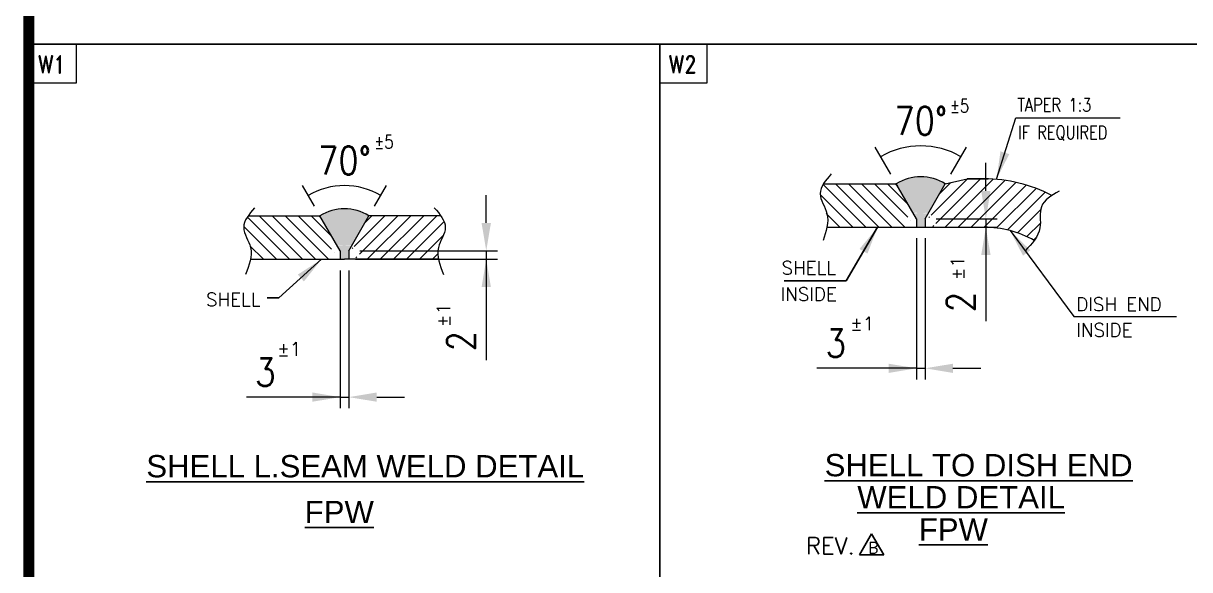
# Model space of a CAD drawing. Header units: inches. Extents: x -100737 to -99065, y -38026 to -37432.
# Drawn here: x -100707.4 to -100602.8, y -37787.6 to -37738.6 of the extents above; entities that cross this region are included whole.
import ezdxf
from ezdxf.enums import TextEntityAlignment as Align

# ---------------------------------------------------------------- set-up
doc = ezdxf.new("R2010")
doc.units = ezdxf.units.IN
doc.header["$LTSCALE"] = 200
doc.header["$MEASUREMENT"] = 0
doc.linetypes.add('DASHED', pattern=[0.75, 0.5, -0.25])
doc.linetypes.add('DASHED2', pattern=[0.375, 0.25, -0.125])
for name, color, linetype, lineweight in [('AM_5', 3, 'Continuous', 15), ('HAT', 8, 'Continuous', 9), ('OBJECT', 7, 'Continuous', 18)]:
    doc.layers.add(name, color=color, linetype=linetype, lineweight=lineweight)
for name, color, linetype in [('BORDER1', 3, 'Continuous'), ('BORDER2', 7, 'Continuous'), ('DIM', 1, 'Continuous'), ('DIMENSION', 8, 'Continuous'), ('EQ', 7, 'Continuous'), ('EQPT', 6, 'Continuous'), ('hatch', 120, 'Continuous'), ('text', 3, 'Continuous')]:
    doc.layers.add(name, color=color, linetype=linetype)
doc.styles.add('ARIAL', font='arial.ttf')
doc.styles.add("ROMAN'S", font='romans.shx')
doc.styles.add('ROMANC', font='ROMANC', dxfattribs={"height": 5})
doc.styles.add('ROMAND', font='romand.shx', dxfattribs={"width": 0.8})
doc.styles.add('ROMANS', font='romans.shx', dxfattribs={"width": 0.85})
doc.styles.add('ROMANT', font='romant.shx')
doc.styles.add('RS', font='ROMANS.shx', dxfattribs={"width": 0.8})
doc.styles.get("Standard").update_dxf_attribs({"font": 'romans.shx'})
doc.dimstyles.new('VEP-8', dxfattribs={"dimscale": 0, "dimtxt": 2.5, "dimasz": 2.5, "dimexe": 1, "dimexo": 1, "dimgap": 1, "dimtad": 1, "dimdec": 0, "dimlfac": 15, "dimzin": 9, "dimdsep": 46, "dimtxsty": 'ROMANS', "dimcen": 0, "dimclrd": 256, "dimclre": 256, "dimclrt": 3, "dimadec": 0, "dimazin": 2, "dimtfac": 1, "dimtdec": 1, "dimtmove": 0, "dimatfit": 3, "dimfxl": 1, "dimlwd": -1, "dimlwe": -1, "dimarcsym": 1})
doc.dimstyles.new('VEP-8$0', dxfattribs={"dimscale": 0, "dimtxt": 2.5, "dimasz": 2.5, "dimexe": 1, "dimexo": 1, "dimgap": 1, "dimtad": 1, "dimdec": 0, "dimlfac": 15, "dimzin": 9, "dimdsep": 46, "dimtxsty": 'ROMANS', "dimcen": 0, "dimclrd": 256, "dimclre": 256, "dimclrt": 3, "dimadec": 0, "dimazin": 2, "dimtfac": 1, "dimtdec": 1, "dimtmove": 0, "dimatfit": 3, "dimfxl": 1, "dimlwd": -1, "dimlwe": -1, "dimarcsym": 1})

# ---------------------------------------------------------------- blocks, each defined once
blk = doc.blocks.new('*D80')
at = {"layer": 'AM_5', "color": 8, "transparency": 16777216}
for p, q in [((-100621.1, -37753.66), (-100621.1, -37751.16)), ((-100625.55, -37756.16), (-100620.1, -37756.16)), ((-100625.55, -37756.92), (-100620.1, -37756.92)), ((-100621.1, -37756.16), (-100621.1, -37756.92)), ((-100621.1, -37756.92), (-100621.1, -37765.34)), ((-100621.1, -37759.42), (-100621.1, -37761.92))]:
    blk.add_line(p, q, dxfattribs=at)
for points in [[(-100621.52, -37753.66), (-100620.68, -37753.66), (-100621.1, -37756.16)], [(-100620.68, -37759.42), (-100621.52, -37759.42), (-100621.1, -37756.92)]]:
    blk.add_solid(points, dxfattribs=at)
at = {"layer": 'Defpoints', "color": 0, "transparency": 16777216}
for p in [(-100626.55, -37756.16), (-100626.55, -37756.92), (-100621.1, -37756.92)]:
    blk.add_point(p, dxfattribs=at)
at = {"layer": 'AM_5', "color": 3, "linetype": 'DASHED', "ltscale": 10, "transparency": 16777216, "insert": (-100623.35, -37763.63), "char_height": 2.5, "attachment_point": 5, "rotation": 90, "style": 'ROMANS'}
blk.add_mtext('2', dxfattribs=at)
blk = doc.blocks.new('*D81')
at = {"layer": 'AM_5', "color": 8, "transparency": 16777216}
for p, q in [((-100627.33, -37757.92), (-100627.33, -37770.58)), ((-100626.55, -37757.92), (-100626.55, -37770.58)), ((-100627.33, -37769.58), (-100636.27, -37769.58)), ((-100629.83, -37769.58), (-100632.33, -37769.58)), ((-100627.33, -37769.58), (-100626.55, -37769.58)), ((-100624.05, -37769.58), (-100621.55, -37769.58))]:
    blk.add_line(p, q, dxfattribs=at)
for points in [[(-100629.83, -37770), (-100629.83, -37769.17), (-100627.33, -37769.58)], [(-100624.05, -37769.17), (-100624.05, -37770), (-100626.55, -37769.58)]]:
    blk.add_solid(points, dxfattribs=at)
at = {"layer": 'Defpoints', "color": 0, "transparency": 16777216}
for p in [(-100627.33, -37756.92), (-100626.55, -37756.92), (-100626.55, -37769.58)]:
    blk.add_point(p, dxfattribs=at)
at = {"layer": 'AM_5', "color": 3, "linetype": 'DASHED', "ltscale": 10, "transparency": 16777216, "insert": (-100634.56, -37767.33), "char_height": 2.5, "attachment_point": 5, "style": 'ROMANS'}
blk.add_mtext('3', dxfattribs=at)
blk = doc.blocks.new('*D82')
at = {"layer": 'AM_5', "color": 8, "transparency": 16777216}
for p, q in [((-100629.64, -37752.16), (-100631.04, -37749.73)), ((-100624.24, -37752.16), (-100622.84, -37749.73))]:
    blk.add_line(p, q, dxfattribs=at)
blk.add_arc((-100626.94, -37756.83), 7.2, 60, 120, dxfattribs=at)
at = {"layer": 'Defpoints', "color": 0, "transparency": 16777216}
for p in [(-100625.69, -37749.74), (-100629.14, -37753.02), (-100624.74, -37753.02), (-100627.33, -37756.16), (-100626.55, -37756.16)]:
    blk.add_point(p, dxfattribs=at)
at = {"layer": 'AM_5', "color": 3, "linetype": 'DASHED', "ltscale": 10, "transparency": 16777216, "insert": (-100626.94, -37747.38), "char_height": 2.5, "attachment_point": 5, "style": 'ROMANS'}
blk.add_mtext('70%%D', dxfattribs=at)
blk = doc.blocks.new('*D60')
at = {"layer": 'AM_5', "color": 8, "transparency": 16777216}
for p, q in [((-100665.92, -37756.54), (-100665.92, -37754.04)), ((-100677.25, -37759.04), (-100664.92, -37759.04)), ((-100665.92, -37759.04), (-100665.92, -37759.8)), ((-100677.25, -37759.8), (-100664.92, -37759.8)), ((-100665.92, -37759.8), (-100665.92, -37768.86)), ((-100665.92, -37762.3), (-100665.92, -37764.8))]:
    blk.add_line(p, q, dxfattribs=at)
for points in [[(-100666.34, -37756.54), (-100665.5, -37756.54), (-100665.92, -37759.04)], [(-100665.5, -37762.3), (-100666.34, -37762.3), (-100665.92, -37759.8)]]:
    blk.add_solid(points, dxfattribs=at)
at = {"layer": 'Defpoints', "color": 0, "transparency": 16777216}
for p in [(-100678.25, -37759.04), (-100678.25, -37759.8), (-100665.92, -37759.8)]:
    blk.add_point(p, dxfattribs=at)
at = {"layer": 'AM_5', "color": 3, "linetype": 'DASHED', "ltscale": 10, "transparency": 16777216, "insert": (-100668.17, -37767.15), "char_height": 2.5, "attachment_point": 5, "rotation": 90, "style": 'ROMANS'}
blk.add_mtext('2', dxfattribs=at)
blk = doc.blocks.new('*D61')
at = {"layer": 'AM_5', "color": 8, "transparency": 16777216}
for p, q in [((-100679.02, -37760.8), (-100679.02, -37773.17)), ((-100678.25, -37760.8), (-100678.25, -37773.17)), ((-100679.02, -37772.17), (-100687.44, -37772.17)), ((-100681.52, -37772.17), (-100684.02, -37772.17)), ((-100679.02, -37772.17), (-100678.25, -37772.17)), ((-100675.75, -37772.17), (-100673.25, -37772.17))]:
    blk.add_line(p, q, dxfattribs=at)
for points in [[(-100681.52, -37772.58), (-100681.52, -37771.75), (-100679.02, -37772.17)], [(-100675.75, -37771.75), (-100675.75, -37772.58), (-100678.25, -37772.17)]]:
    blk.add_solid(points, dxfattribs=at)
at = {"layer": 'Defpoints', "color": 0, "transparency": 16777216}
for p in [(-100679.02, -37759.8), (-100678.25, -37759.8), (-100678.25, -37772.17)]:
    blk.add_point(p, dxfattribs=at)
at = {"layer": 'AM_5', "color": 3, "linetype": 'DASHED', "ltscale": 10, "transparency": 16777216, "insert": (-100685.73, -37769.92), "char_height": 2.5, "attachment_point": 5, "style": 'ROMANS'}
blk.add_mtext('3', dxfattribs=at)
blk = doc.blocks.new('*D62')
at = {"layer": 'AM_5', "color": 8, "transparency": 16777216}
for p, q in [((-100681.33, -37755.03), (-100682.4, -37753.19)), ((-100675.94, -37755.03), (-100674.88, -37753.19))]:
    blk.add_line(p, q, dxfattribs=at)
blk.add_arc((-100678.64, -37759.71), 6.52, 60, 120, dxfattribs=at)
at = {"layer": 'Defpoints', "color": 0, "transparency": 16777216}
for p in [(-100677.51, -37753.29), (-100680.83, -37755.9), (-100676.44, -37755.9), (-100679.02, -37759.04), (-100678.25, -37759.04)]:
    blk.add_point(p, dxfattribs=at)
at = {"layer": 'AM_5', "color": 3, "linetype": 'DASHED', "ltscale": 10, "transparency": 16777216, "insert": (-100678.64, -37750.94), "char_height": 2.5, "attachment_point": 5, "style": 'ROMANS'}
blk.add_mtext('70%%D', dxfattribs=at)
blk = doc.blocks.new('*U110')
at = {"layer": 'BORDER1', "color": 154, "true_color": 0x1859a9, "const_width": 1}
blk.add_lwpolyline([(0, 564), (796, 564), (796, 0), (0, 0)], close=True, dxfattribs=at)
at = {"layer": 'BORDER2', "flags": 8}
for tag, height, style, p in [('REV-B', 2.7, 'ROMANS', (662.76, 125.68)), ('REV-A', 2.7, 'ROMANS', (662.76, 118.68)), ('RE-B', 7, 'ROMANT', (745.34, 6.15))]:
    blk.add_attdef(tag, text='', height=height, dxfattribs=dict(at, style=style)).set_placement(p, align=Align.CENTER)
at = {"layer": 'BORDER2', "style": 'ROMANS', "width": 4.59626}
for tag, p, p2 in [('DATE-B', (668.47, 125.68), (681.47, 125.68)), ('DATE-A', (668.47, 118.68), (681.47, 118.68))]:
    blk.add_attdef(tag, text='', height=2.7, dxfattribs=at).set_placement(p, p2, align=Align.FIT)
at = {"layer": 'BORDER2'}
for tag, height, style, p in [('DRN-B', 2.7, 'ROMANS', (689.55, 125.68)), ('CHD-B', 2.7, 'ROMANS', (701.61, 125.68)), ('APD-B', 2.7, 'ROMANS', (713.32, 125.68)), ('DRN-A', 2.7, 'ROMANS', (689.55, 118.68)), ('CHD-A', 2.7, 'ROMANS', (701.61, 118.68)), ('APD-A', 2.7, 'ROMANS', (713.32, 118.68)), ('CONS_CONT_VEND', 3.5, 'ROMANC', (726, 61.94))]:
    blk.add_attdef(tag, text='', height=height, dxfattribs=dict(at, style=style)).set_placement(p, align=Align.CENTER)
at = {"layer": 'BORDER2', "style": 'ROMANS', "width": 0.8}
for tag, p, height in [('1:X', (670.77, 103.49), 3), ('LOC', (709.61, 103.49), 3), ('PROJ_NO', (774.84, 103.49), 3), ('CONS_DRG_NO', (681.74, 53.26), 2.5)]:
    blk.add_attdef(tag, p, '', height=height, dxfattribs=at)
at = {"layer": 'BORDER2', "lineweight": 30, "width": 0.8, "flags": 104}
for tag, p in [('COMMENTS-B', (720.22, 127.5)), ('COMMENTS-A', (720.22, 120.5))]:
    blk.add_attdef(tag, text='', height=2.2, dxfattribs=at).set_placement(p, align=Align.MIDDLE_LEFT)
at = {"layer": 'BORDER2', "style": 'ROMANS', "width": 0.8}
for tag, p in [('PROJECT_TITLE_1', (726, 45.91)), ('PROJECT_TITLE_2', (726, 40.58))]:
    blk.add_attdef(tag, text='', height=3.5, dxfattribs=at).set_placement(p, align=Align.MIDDLE)
at = {"layer": 'BORDER2', "style": 'ROMANT', "width": 0.8}
for tag, p in [('DRG_TITLE_1', (726, 29.73)), ('DRG_TITLE_2', (726, 23.03)), ('DRG_TITLE_3', (726, 16.33))]:
    blk.add_attdef(tag, text='', height=4, dxfattribs=at).set_placement(p, align=Align.CENTER)
at = {"layer": 'BORDER2', "style": 'ROMANT'}
for tag, p in [('AR', (668.95, 6.15)), ('PA', (683.03, 6.15)), ('DC', (697.09, 6.15)), ('TS', (775.94, 6.15))]:
    blk.add_attdef(tag, p, '', height=7, dxfattribs=at)
for tag, p in [('SRNO', (736.79, 6.15)), ('SH', (771.83, 6.2))]:
    blk.add_attdef(tag, text='', height=7, dxfattribs=at).set_placement(p, align=Align.RIGHT)
at = {"layer": 'BORDER2', "style": 'ROMANS', "flags": 2}
blk.add_attdef('TB_VERSION', text='', height=2, dxfattribs=at).set_placement((1, -1), align=Align.TOP_LEFT)
blk = doc.blocks.new('REVISION')
at = {"layer": 'DIMENSION', "color": 1, "linetype": 'DASHED2'}
blk.add_lwpolyline([(-2.54, 13.64), (-11.2, 28.64), (-19.86, 13.64)], close=True, dxfattribs=at)
at = {"layer": 'DIMENSION', "color": 1, "linetype": 'DASHED2', "attachment_point": 1, "style": "ROMAN'S"}
for s, insert, char_height, width in [('REV.', (-58.22, 25.99), 12, 56.2034), ('B', (-13.63, 22.64), 8, 5.5972)]:
    blk.add_mtext(s, dxfattribs=dict(at, insert=insert, char_height=char_height, width=width))

msp = doc.modelspace()

# ---------------------------------------------------------------- hatches: boundary and pattern name
at = {"layer": 'HAT', "lineweight": 15, "ltscale": 0.02}
h = msp.add_hatch(dxfattribs=at)
h.set_pattern_fill('ANSI31', color=256, scale=0.260018)
h.set_pattern_definition([(45, (-108020.9994, -33992.9133), (-0.58375623, 0.58375623), [])])
edge = h.paths.add_edge_path()
edge.add_line((-100616.815, -37758.078), (-100616.597, -37757.861))
edge.add_spline(control_points=[(-100616.597, -37757.861), (-100616.427, -37757.587), (-100616.054, -37756.729), (-100616.516, -37754.825), (-100615.219, -37754.077), (-100614.536, -37753.683)], knot_values=[0, 0, 0, 0, 29.8605446, 88.3196245, 153.4543255, 153.4543255, 153.4543255, 153.4543255], degree=3, periodic=0)
edge.add_arc((-100621.253, -37765.589), 13.012, 62.22614, 90)
edge.add_line((-100621.253, -37752.576), (-100622.776, -37752.576))
edge.add_line((-100622.776, -37752.576), (-100624.743, -37753.024))
edge.add_line((-100624.743, -37753.024), (-100626.279, -37755.684))
edge.add_ellipse((-100626.951, -37756.522), major_axis=(1.358, 0), ratio=0.7096823, start_angle=-24.6865, end_angle=60.33991, ccw=False)
edge.add_line((-100625.696, -37756.924), (-100621.823, -37756.924))
edge.add_line((-100621.823, -37756.924), (-100621.253, -37756.924))
edge.add_arc((-100621.253, -37766.036), 9.112, 60.85202, 90, ccw=False)
h = msp.add_hatch(dxfattribs=at)
h.set_pattern_fill('ANSI31', color=256, scale=0.260018, angle=90)
h.set_pattern_definition([(135, (-108020.9994, -33992.9133), (-0.58375623, -0.58375623), [])])
edge = h.paths.add_edge_path()
edge.add_ellipse((-100626.951, -37756.522), major_axis=(1.358, 0), ratio=0.7096823, start_angle=118.74906, end_angle=204.6865, ccw=False)
edge.add_line((-100627.604, -37755.677), (-100629.003, -37753.254))
edge.add_line((-100629.003, -37753.254), (-100629.233, -37753.024))
edge.add_line((-100629.233, -37753.024), (-100635.673, -37753.024))
edge.add_spline(control_points=[(-100635.673, -37753.024), (-100635.819, -37753.365), (-100636.257, -37754.266), (-100635.261, -37755.597), (-100635.3, -37756.57), (-100635.369, -37756.924)], knot_values=[25.8136434, 25.8136434, 25.8136434, 25.8136434, 62.1934513, 120.6525313, 153.8654083, 153.8654083, 153.8654083, 153.8654083], degree=3, periodic=0)
edge.add_line((-100635.369, -37756.924), (-100628.185, -37756.924))
h = msp.add_hatch(dxfattribs=at)
h.set_pattern_fill('ANSI31', color=256, scale=0.260018, angle=90)
h.set_pattern_definition([(135, (-108072.6979, -33995.7901), (-0.58375623, -0.58375623), [])])
edge = h.paths.add_edge_path()
edge.add_ellipse((-100678.65, -37759.399), major_axis=(1.358, 0), ratio=0.7096823, start_angle=118.74906, end_angle=204.6865, ccw=False)
edge.add_line((-100679.303, -37758.554), (-100680.702, -37756.13))
edge.add_line((-100680.702, -37756.13), (-100680.932, -37755.901))
edge.add_line((-100680.932, -37755.901), (-100687.278, -37755.901))
edge.add_spline(control_points=[(-100687.278, -37755.901), (-100687.517, -37756.242), (-100687.955, -37757.143), (-100686.959, -37758.474), (-100686.998, -37759.447), (-100687.068, -37759.801)], knot_values=[25.8136434, 25.8136434, 25.8136434, 25.8136434, 62.1934513, 120.6525313, 153.8654083, 153.8654083, 153.8654083, 153.8654083], degree=3, periodic=0)
edge.add_line((-100687.068, -37759.801), (-100679.884, -37759.801))
h = msp.add_hatch(dxfattribs=at)
h.set_pattern_fill('ANSI31,_O', color=256, scale=0.260018)
h.set_pattern_definition([(45, (-101555.4748, -37779.39496), (-0.5837574, 0.5837574), [])])
edge = h.paths.add_edge_path()
edge.add_line((-100676.442, -37755.901), (-100677.978, -37758.561))
edge.add_ellipse((-100678.65, -37759.399), major_axis=(1.358, 0), ratio=0.7096823, start_angle=-24.6865, end_angle=60.33991, ccw=False)
edge.add_line((-100677.416, -37759.801), (-100670.247, -37759.801))
edge.add_spline(control_points=[(-100669.766, -37761.155), (-100670.083, -37760.347), (-100670.645, -37758.912), (-100669.321, -37757.143), (-100669.759, -37756.242), (-100669.999, -37755.901)], knot_values=[25.8136434, 25.8136434, 25.8136434, 25.8136434, 101.1957152, 159.6547951, 196.034603, 196.034603, 196.034603, 196.034603], degree=3, periodic=0)
edge.add_line((-100669.999, -37755.901), (-100676.442, -37755.901))
at = {"layer": 'hatch', "lineweight": 15, "ltscale": 0.01}
h = msp.add_hatch(color=256, dxfattribs=at)
edge = h.paths.add_edge_path()
edge.add_arc((-100626.94, -37756.503), 4.114, 57.73704, 122.26296)
edge.add_line((-100629.136, -37753.024), (-100627.604, -37755.677))
edge.add_ellipse((-100626.951, -37756.522), major_axis=(1.358, 0), ratio=0.7096823, start_angle=60.33991, end_angle=118.74906, ccw=False)
edge.add_line((-100626.279, -37755.684), (-100624.743, -37753.024))
edge = h.paths.add_edge_path()
edge.add_line((-100626.553, -37756.159), (-100626.279, -37755.684))
edge.add_ellipse((-100626.951, -37756.522), major_axis=(1.358, 0), ratio=0.7096823, start_angle=60.33991, end_angle=118.74906)
edge.add_line((-100627.604, -37755.677), (-100627.326, -37756.159))
edge.add_line((-100627.326, -37756.159), (-100627.326, -37756.924))
edge.add_line((-100627.326, -37756.924), (-100626.94, -37756.924))
edge.add_line((-100626.94, -37756.924), (-100626.553, -37756.924))
edge.add_line((-100626.553, -37756.924), (-100626.553, -37756.159))
h = msp.add_hatch(color=256, dxfattribs=at)
edge = h.paths.add_edge_path()
edge.add_arc((-100678.638, -37759.38), 4.114, 57.73704, 122.26296)
edge.add_line((-100680.834, -37755.901), (-100679.303, -37758.554))
edge.add_ellipse((-100678.65, -37759.399), major_axis=(1.358, 0), ratio=0.7096823, start_angle=60.33991, end_angle=118.74906, ccw=False)
edge.add_line((-100677.978, -37758.561), (-100676.442, -37755.901))
edge = h.paths.add_edge_path()
edge.add_line((-100678.252, -37759.036), (-100677.978, -37758.561))
edge.add_ellipse((-100678.65, -37759.399), major_axis=(1.358, 0), ratio=0.7096823, start_angle=60.33991, end_angle=118.74906)
edge.add_line((-100679.303, -37758.554), (-100679.024, -37759.036))
edge.add_line((-100679.024, -37759.036), (-100679.024, -37759.801))
edge.add_line((-100679.024, -37759.801), (-100678.638, -37759.801))
edge.add_line((-100678.638, -37759.801), (-100678.252, -37759.801))
edge.add_line((-100678.252, -37759.801), (-100678.252, -37759.036))

# ---------------------------------------------------------------- linework, layer by layer
at = {"layer": 'DIM', "color": 4, "lineweight": 15, "ltscale": 0.01}
for p, q in [((-100625.944, -37756.924, 0.073), (-100621.823, -37756.924, 0.073)), ((-100677.642, -37759.801, 0.073), (-100673.522, -37759.801, 0.073))]:
    msp.add_line(p, q, dxfattribs=at)
at = {"layer": 'DIMENSION'}
for p, q in [((-100706.947, -37740.486), (-100308.568, -37740.486)), ((-100650.356, -37740.486), (-100650.356, -37788.539))]:
    msp.add_line(p, q, dxfattribs=at)
at = {"layer": 'DIMENSION', "color": 32, "lineweight": 15}
for points in [[(-100706.947, -37740.486), (-100702.719, -37740.486), (-100702.719, -37744.008), (-100706.947, -37744.008)], [(-100650.356, -37740.486), (-100646.128, -37740.486), (-100646.128, -37744.008), (-100650.356, -37744.008)]]:
    msp.add_lwpolyline(points, close=True, dxfattribs=at)
at = {"layer": 'EQ', "lineweight": 15, "ltscale": 4}
for p, q in [((-100624.743, -37753.024, 0.073), (-100622.776, -37752.576, 0.073)), ((-100621.253, -37752.576, 0.073), (-100622.776, -37752.576, 0.073)), ((-100622.776, -37752.576, 0.073), (-100620.896, -37752.576, 0.073)), ((-100635.672, -37753.024, 0.073), (-100629.136, -37753.024, 0.073)), ((-100627.326, -37756.159, 0.073), (-100629.136, -37753.024, 0.073)), ((-100626.553, -37756.159, 0.073), (-100624.743, -37753.024, 0.073)), ((-100687.278, -37755.901, 0.073), (-100680.834, -37755.901, 0.073)), ((-100679.024, -37759.036, 0.073), (-100680.834, -37755.901, 0.073)), ((-100678.252, -37759.036, 0.073), (-100676.442, -37755.901, 0.073)), ((-100669.999, -37755.901, 0.073), (-100676.442, -37755.901, 0.073)), ((-100635.357, -37756.924, 0.073), (-100626.94, -37756.924, 0.073)), ((-100627.326, -37756.159, 0.073), (-100627.326, -37756.924, 0.073)), ((-100626.94, -37756.924, 0.073), (-100621.253, -37756.924, 0.073)), ((-100626.553, -37756.159, 0.073), (-100626.553, -37756.924, 0.073)), ((-100679.024, -37759.036, 0.073), (-100679.024, -37759.801, 0.073)), ((-100678.252, -37759.036, 0.073), (-100678.252, -37759.801, 0.073)), ((-100687.068, -37759.801, 0.073), (-100678.638, -37759.801, 0.073)), ((-100670.209, -37759.801, 0.073), (-100678.638, -37759.801, 0.073))]:
    msp.add_line(p, q, dxfattribs=at)
for centre, radius, start, end in [((-100626.94, -37756.503, 0.073), 4.114, 57.73704, 122.26296), ((-100621.253, -37765.589, 0.073), 13.012, 62.22047, 90), ((-100678.638, -37759.38, 0.073), 4.114, 57.73704, 122.26296), ((-100621.253, -37766.036, 0.073), 9.112, 60.45673, 90)]:
    msp.add_arc(centre, radius, start, end, dxfattribs=at)
at = {"layer": 'hatch', "lineweight": 15, "ltscale": 0.01}
for p, q in [((-100629.003, -37753.254, 0.073), (-100629.233, -37753.024, 0.073)), ((-100680.702, -37756.13, 0.073), (-100680.932, -37755.901, 0.073)), ((-100616.815, -37758.078, 0.073), (-100616.582, -37757.845, 0.073))]:
    msp.add_line(p, q, dxfattribs=at)
for points in [[(-100634.983, -37752.142, 0.073), (-100635.968, -37753.907, 0.073), (-100635.356, -37755.706, 0.073), (-100635.709, -37758.116, 0.073)], [(-100614.536, -37753.683, 0.073), (-100616.123, -37755.084, 0.073), (-100616.248, -37756.98, 0.073), (-100617.58, -37759.036, 0.073)], [(-100686.695, -37755.181, 0.073), (-100687.68, -37756.946, 0.073), (-100687.069, -37758.745, 0.073), (-100687.51, -37761.155, 0.073)], [(-100670.581, -37755.181, 0.073), (-100669.596, -37756.946, 0.073), (-100670.208, -37758.745, 0.073), (-100669.766, -37761.155, 0.073)]]:
    msp.add_spline(points, degree=3, dxfattribs=at)

# ---------------------------------------------------------------- block references
at = {"layer": 'BORDER1', "lineweight": 9, "xscale": 1.000952843108604, "yscale": 1.000952843108604, "zscale": 1.000952843108604}
msp.add_blockref('*U110', (-100706.947, -38011.246), dxfattribs=at)
at = {"layer": 'DIMENSION', "color": 6, "linetype": 'DASHED2', "xscale": 0.1252646215129461, "yscale": 0.1252646215129461, "zscale": 0.1252646215129461}
msp.add_blockref('REVISION', (-100629.947, -37788.019), dxfattribs=at)

# ---------------------------------------------------------------- texts
at = {"layer": 'EQPT', "style": 'ARIAL'}
for s, p in [('%%USHELL L.SEAM WELD DETAIL', (-100696.414, -37779.367, 0.077)), ('%%USHELL TO DISH END', (-100635.563, -37779.271, -1.031)), ('%%UWELD DETAIL', (-100632.635, -37782.145, -1.031)), ('%%UFPW', (-100682.206, -37783.473, 0.077)), ('%%UFPW', (-100627.121, -37785.035, -1.028))]:
    msp.add_text(s, height=2, dxfattribs=at).set_placement(p)
at = {"layer": 'OBJECT', "color": 3, "lineweight": 15, "style": 'RS', "width": 0.8}
for s, p in [('TAPER 1:3', (-100618.261, -37746.552, 0.073)), ('IF REQUIRED', (-100618.223, -37749.016, 0.073))]:
    msp.add_text(s, height=1.2, dxfattribs=at).set_placement(p)
at = {"layer": 'OBJECT', "color": 3, "lineweight": 15, "style": 'RS'}
for s, p in [('SHELL', (-100639.426, -37761.17, 0.073)), ('INSIDE', (-100639.511, -37763.53, 0.073)), ('SHELL', (-100691.061, -37764.009, 0.073)), ('DISH END', (-100612.988, -37764.438, -1.028)), ('±1', (-100633.267, -37766.169, 0.073)), ('INSIDE', (-100612.987, -37766.746, -1.028)), ('±1', (-100684.668, -37768.449, 0.073))]:
    msp.add_text(s, height=1.2, dxfattribs=at).set_placement(p)
for p in [(-100623.034, -37761.68, 0.073), (-100669.167, -37765.893, 0.073)]:
    msp.add_text('±1', height=1.2, rotation=90, dxfattribs=at).set_placement(p)
at = {"layer": 'OBJECT', "color": 3, "lineweight": 15, "char_height": 1.2, "attachment_point": 5, "style": 'RS'}
for insert in [(-100623.463, -37746.024, 0.073), (-100675.104, -37749.257, 0.073)]:
    msp.add_mtext('%%P5', dxfattribs=dict(at, insert=insert))
at = {"layer": 'text', "color": 64, "lineweight": 15, "char_height": 1.5747, "attachment_point": 5, "style": 'ROMAND'}
for s, insert in [('\\A1;W1', (-100704.895, -37742.325)), ('\\A1;W2', (-100648.303, -37742.325))]:
    msp.add_mtext(s, dxfattribs=dict(at, insert=insert))

# ---------------------------------------------------------------- dimensions: what is measured, and where the dimension line sits
at = {"layer": 'AM_5'}
for base, line1, line2, picture, middle in [((-100625.69, -37749.74), ((-100627.326, -37756.159, 0.073), (-100629.136, -37753.024, 0.073)), ((-100626.553, -37756.159, 0.073), (-100624.743, -37753.024, 0.073)), '*D82', (-100626.94, -37749.63, 0.073)), ((-100677.506, -37753.286), ((-100679.024, -37759.036, 0.073), (-100680.834, -37755.901, 0.073)), ((-100678.252, -37759.036, 0.073), (-100676.442, -37755.901, 0.073)), '*D62', (-100678.638, -37753.187, 0.073))]:
    dim = msp.add_angular_dim_2l(base=base, line1=line1, line2=line2, text='70%%D', dimstyle='VEP-8', override={"dimscale": 1, "dimclrd": 8, "dimclre": 8, "dimadec": 1}, dxfattribs=at)
    dim.commit()
    dim.dimension.update_dxf_attribs({"geometry": picture, "text_midpoint": middle, "dimtype": 162})
for base, p1, p2, picture, middle in [((-100621.099, -37756.924, 0.073), (-100626.553, -37756.159, 0.073), (-100626.553, -37756.924, 0.073), '*D80', (-100621.099, -37763.633, 0.073)), ((-100665.92, -37759.801, 0.073), (-100678.252, -37759.036, 0.073), (-100678.252, -37759.801, 0.073), '*D60', (-100665.92, -37767.148, 0.073))]:
    dim = msp.add_linear_dim(base=base, p1=p1, p2=p2, angle=90, text='2', dimstyle='VEP-8$0', override={"dimscale": 1, "dimclrd": 8, "dimclre": 8}, dxfattribs=at)
    dim.commit()
    dim.dimension.update_dxf_attribs({"geometry": picture, "text_midpoint": middle, "dimtype": 160})
for base, p1, p2, picture, middle in [((-100626.553, -37769.583, 0.073), (-100627.326, -37756.924, 0.073), (-100626.553, -37756.924, 0.073), '*D81', (-100634.559, -37769.583, 0.073)), ((-100678.252, -37772.167, 0.073), (-100679.024, -37759.801, 0.073), (-100678.252, -37759.801, 0.073), '*D61', (-100685.733, -37772.167, 0.073))]:
    dim = msp.add_linear_dim(base=base, p1=p1, p2=p2, text='3', dimstyle='VEP-8$0', override={"dimscale": 1, "dimclrd": 8, "dimclre": 8}, dxfattribs=at)
    dim.commit()
    dim.dimension.update_dxf_attribs({"geometry": picture, "text_midpoint": middle, "dimtype": 160})

# ---------------------------------------------------------------- leaders
for points in [[(-100620.148, -37752.623, 0.073), (-100618.409, -37747.118, 0.073), (-100609.064, -37747.118, 0.073)], [(-100618.93, -37757.225, -1.028), (-100613.201, -37764.929, -1.028), (-100604.002, -37764.929, -1.028)]]:
    msp.add_leader(points, dimstyle='VEP-8', override={"dimscale": 1, "dimclrd": 8, "dimclre": 8}, dxfattribs=at)
at = {"layer": 'DIM', "lineweight": 15, "ltscale": 0.8}
for points in [[(-100630.813, -37756.924, 0.073), (-100633.633, -37761.733, 0.073), (-100639.197, -37761.733, 0.073)], [(-100680.697, -37759.801, 0.073), (-100684.528, -37763.268, 0.073), (-100685.584, -37763.268, 0.073)]]:
    msp.add_leader(points, dimstyle='VEP-8', override={"dimscale": 1}, dxfattribs=at)

doc.saveas('drawing.dxf')
